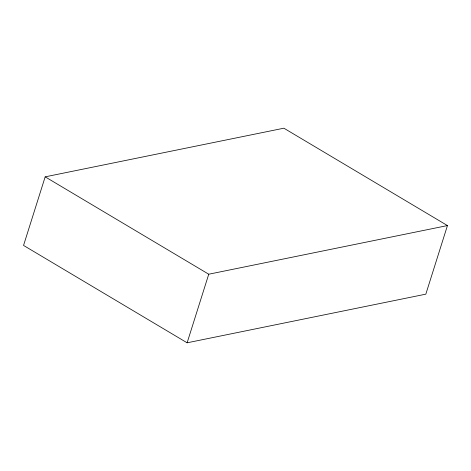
<?xml version="1.0" encoding="UTF-8"?>
<svg xmlns="http://www.w3.org/2000/svg" width="471" height="471" viewBox="0 0 471 471"><rect width="100%" height="100%" fill="white"/><g stroke="black" fill="none" stroke-linecap="round" stroke-linejoin="round"><path stroke-width="0.71" d="M45.175 176.843L23.55 245.426L187.122 342.8L425.825 294.157L447.45 225.574L283.878 128.2L45.175 176.843L208.747 274.216L447.45 225.574M187.122 342.8L208.747 274.216"/></g></svg>
